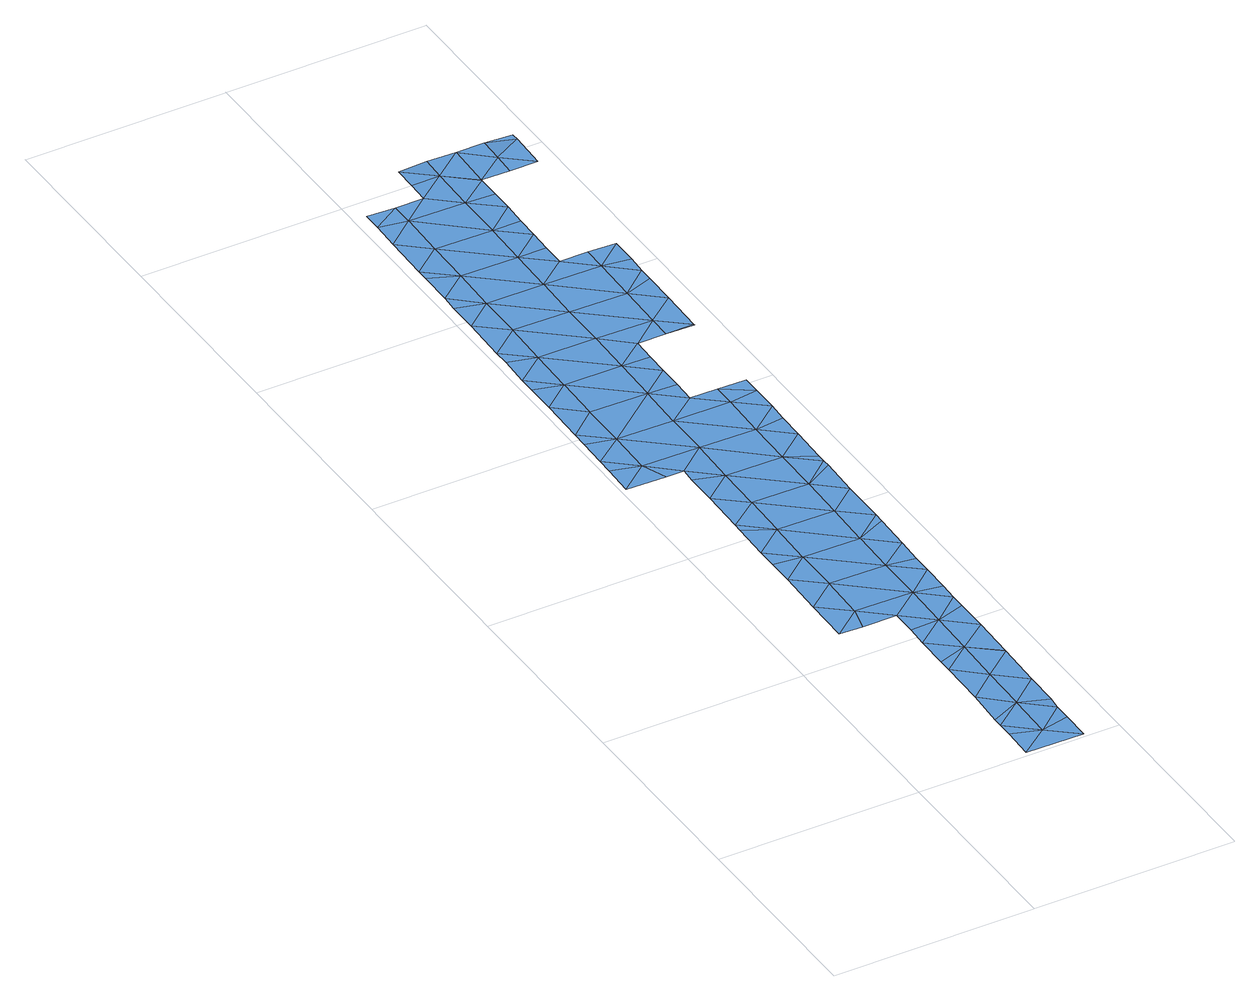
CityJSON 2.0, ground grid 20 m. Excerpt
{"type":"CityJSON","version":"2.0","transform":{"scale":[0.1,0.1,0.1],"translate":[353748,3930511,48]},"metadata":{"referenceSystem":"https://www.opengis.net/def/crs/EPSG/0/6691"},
"CityObjects":{
"waterbody1":{"type":"WaterBody","attributes":{"name":"3","class":"1140","function":"1","WaterBodyRiverFloodingRiskAttribute.description":"6","WaterBodyRiverFloodingRiskAttribute.rankOrg":"2","WaterBodyRiverFloodingRiskAttribute.adminType":"2","WaterBodyRiverFloodingRiskAttribute.scale":"L2"},"geometry":[{"type":"MultiSurface","lod":"1","boundaries":[[[0,1,2]],[[0,3,1]],[[0,4,3]],[[0,5,4]],[[6,7,8]],[[9,7,6]],[[10,11,12]],[[10,2,11]],[[13,2,10]],[[14,2,13]],[[2,14,6]],[[11,15,12]],[[11,16,15]],[[16,11,17]],[[17,11,1]],[[18,17,1]],[[18,19,17]],[[20,21,22]],[[23,21,20]],[[23,24,21]],[[24,23,25]],[[25,26,27]],[[28,27,26]],[[29,27,28]],[[30,27,29]],[[24,27,30]],[[31,24,30]],[[32,31,30]],[[33,31,32]],[[31,33,34]],[[35,36,37]],[[35,37,38]],[[38,37,39]],[[37,40,39]],[[41,40,37]],[[42,39,43]],[[39,44,43]],[[45,44,39]],[[46,47,48]],[[46,37,47]],[[49,48,50]],[[49,50,51]],[[50,52,51]],[[53,51,52]],[[29,53,52]],[[30,29,52]],[[41,37,46]],[[45,39,40]],[[39,42,38]],[[37,36,47]],[[47,50,48]],[[54,55,34]],[[56,55,54]],[[16,55,56]],[[57,55,16]],[[57,21,55]],[[21,31,55]],[[34,55,31]],[[30,58,32]],[[25,27,24]],[[21,24,31]],[[22,21,57]],[[59,22,57]],[[60,4,61]],[[61,4,62]],[[63,62,4]],[[64,65,66]],[[65,64,67]],[[68,67,64]],[[69,67,68]],[[67,69,70]],[[71,70,69]],[[71,72,70]],[[72,71,73]],[[71,74,73]],[[71,75,74]],[[76,75,69]],[[77,76,69]],[[8,78,79]],[[78,80,79]],[[81,82,83]],[[84,85,86]],[[87,88,89]],[[89,88,90]],[[91,92,93]],[[94,92,91]],[[95,92,94]],[[96,92,95]],[[96,97,92]],[[97,98,92]],[[98,97,99]],[[89,96,95]],[[89,95,100]],[[101,100,95]],[[102,103,104]],[[104,103,105]],[[106,91,107]],[[108,109,110]],[[108,111,109]],[[72,111,112]],[[113,114,67]],[[115,113,70]],[[115,70,112]],[[111,72,109]],[[106,110,109]],[[106,116,110]],[[116,106,107]],[[106,109,105]],[[109,73,105]],[[105,73,81]],[[105,81,104]],[[104,83,117]],[[118,119,94]],[[119,101,95]],[[89,100,120]],[[89,120,85]],[[94,119,95]],[[91,93,107]],[[93,92,98]],[[89,90,96]],[[85,87,89]],[[86,85,120]],[[120,121,86]],[[81,83,104]],[[122,77,68]],[[75,123,74]],[[73,74,81]],[[72,73,109]],[[72,112,70]],[[71,69,75]],[[70,113,67]],[[68,77,69]],[[5,68,64]],[[66,5,64]],[[124,5,66]],[[114,65,67]],[[5,124,63]],[[59,57,19]],[[19,57,17]],[[125,18,1]],[[16,17,57]],[[16,56,15]],[[9,6,14]],[[78,8,7]],[[5,63,4]],[[60,3,4]],[[3,125,1]],[[11,2,1]],[[0,2,6]],[[5,0,126]],[[0,6,126]],[[126,6,8]],[[47,127,50]],[[36,127,47]],[[128,52,50]],[[30,52,129]],[[52,130,129]],[[58,30,129]],[[131,50,127]],[[128,50,131]],[[130,52,128]],[[132,122,68]],[[68,126,132]],[[79,132,8]],[[133,123,134]],[[123,133,74]],[[135,74,133]],[[81,74,135]],[[82,81,135]],[[121,136,86]],[[137,86,136]],[[84,86,137]],[[103,138,105]],[[138,106,105]],[[138,91,106]],[[104,139,102]],[[117,139,104]],[[138,103,140]],[[140,141,138]],[[138,141,94]],[[141,118,94]],[[138,94,91]],[[142,84,137]],[[132,126,8]],[[5,126,68]]]}]}
},
"vertices":[
[91,537,8],[90,490,8],[146,489,8],[62,514,8],[34,538,8],[35,584,8],[147,536,8],[176,559,8],[148,582,8],[175,539,8],[174,466,8],[146,443,8],[174,459,8],[174,475,8],[175,512,8],[173,420,8],[145,397,8],[89,444,8],[61,467,8],[60,422,8],[59,355,8],[87,352,8],[59,375,8],[59,329,8],[87,306,8],[58,283,8],[57,237,8],[86,260,8],[80,236,8],[114,236,8],[143,259,8],[143,305,8],[171,282,8],[171,301,8],[172,327,8],[168,62,8],[168,96,8],[140,73,7],[167,50,7],[139,27,7],[111,51,7],[111,60,7],[167,33,7],[167,4,7],[110,5,7],[111,36,7],[112,97,8],[140,120,8],[113,144,8],[113,157,8],[141,166,8],[113,189,8],[142,212,8],[114,211,8],[173,364,8],[144,351,8],[173,374,8],[88,398,8],[171,254,8],[60,413,8],[44,514,8],[5,515,8],[6,546,8],[6,562,8],[35,630,8],[8,654,8],[7,607,8],[36,676,8],[92,629,8],[93,676,8],[37,723,8],[94,722,8],[38,769,8],[94,768,8],[150,721,8],[122,698,8],[121,675,8],[121,652,8],[176,586,8],[148,605,8],[176,604,8],[151,767,8],[179,776,8],[179,790,8],[155,1021,9],[127,1021,9],[155,998,8],[98,1022,9],[70,1022,8],[98,999,8],[70,999,8],[40,907,8],[41,954,8],[12,931,8],[97,906,8],[97,953,8],[69,977,8],[41,977,8],[13,959,8],[13,978,8],[126,975,8],[126,952,8],[152,837,8],[124,837,8],[152,813,8],[95,814,8],[39,861,8],[11,884,8],[10,822,8],[38,815,8],[11,839,8],[10,792,8],[9,746,8],[8,700,8],[8,684,8],[9,730,8],[11,873,8],[180,809,8],[125,906,8],[126,929,8],[126,976,8],[154,975,8],[121,628,8],[150,698,8],[7,591,8],[61,499,8],[91,583,8],[169,143,8],[170,188,8],[170,235,8],[170,221,8],[169,144,8],[120,605,8],[178,698,8],[178,697,8],[179,743,8],[182,975,8],[183,1013,8],[96,860,8],[180,836,8],[124,860,8],[125,883,8],[183,1020,8]
]}
